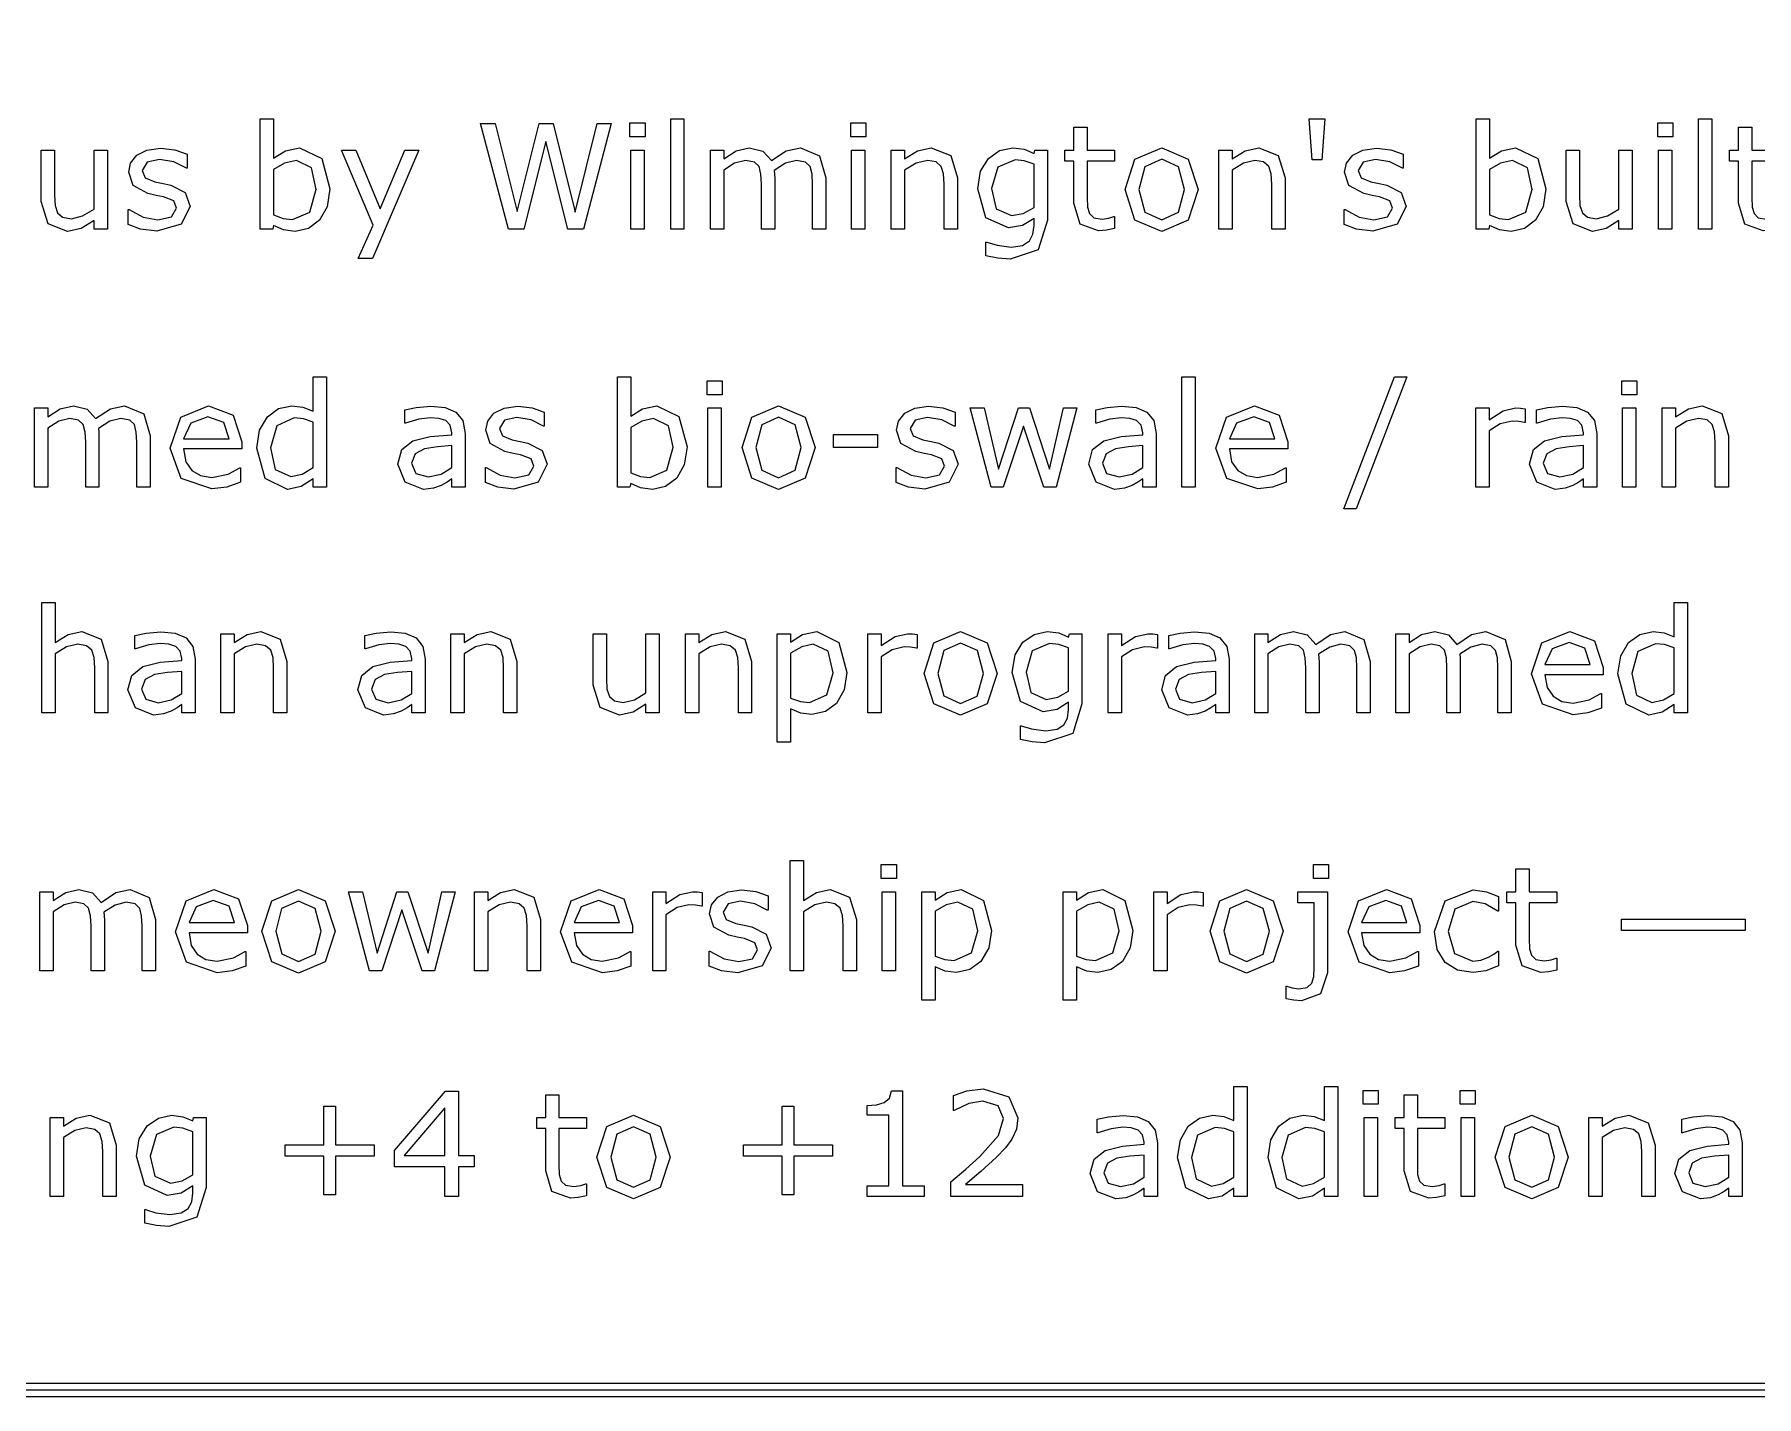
# Model space of a CAD drawing. Extents: x -17 to 192, y 167 to 459.
# Drawn here: x 32.65 to 60.91, y 238.02 to 260.37 of the extents above; entities that cross this region are included whole.
import ezdxf

# ---------------------------------------------------------------- set-up
doc = ezdxf.new("R2010")
doc.units = 0
doc.header["$MEASUREMENT"] = 0
doc.layers.add('Layer 1', color=7, linetype='Continuous')

msp = doc.modelspace()

# ---------------------------------------------------------------- linework, layer by layer
at = {"layer": 'Layer 1', "color": 7}
for points in [[(5.820826, 285.32699), (5.367594, 285.235512), (4.997523, 284.986025), (4.748036, 284.615954), (4.656557, 284.162722), (4.656557, 239.183612), (4.748036, 238.73038), (4.997523, 238.360309), (5.367594, 238.110822), (5.820826, 238.019344), (85.195726, 238.019344), (85.648958, 238.110822), (86.019029, 238.360309), (86.268516, 238.73038), (86.359994, 239.183612), (86.359994, 284.162722), (86.268516, 284.615954), (86.019029, 284.986025), (85.648958, 285.235512), (85.195726, 285.32699), (5.820826, 285.32699)], [(5.820826, 285.221054), (85.195726, 285.221054), (85.608442, 285.13814), (85.94476, 284.911756), (86.171144, 284.575438), (86.254058, 284.162722), (86.254058, 239.183612), (86.171144, 238.770896), (85.94476, 238.434578), (85.608442, 238.208194), (85.195726, 238.12528), (5.820826, 238.12528), (5.40811, 238.208194), (5.071792, 238.434578), (4.845408, 238.770896), (4.762494, 239.183612), (4.762494, 284.162722), (4.845408, 284.575438), (5.071792, 284.911756), (5.40811, 285.13814), (5.820826, 285.221054), (5.820826, 285.221054)], [(5.820826, 285.115118), (85.195726, 285.115118), (85.567927, 285.040769), (85.870492, 284.837488), (86.073773, 284.534923), (86.148122, 284.162722), (86.148122, 239.183612), (86.073773, 238.811411), (85.870492, 238.508846), (85.567927, 238.305565), (85.195726, 238.231216), (5.820826, 238.231216), (5.448625, 238.305565), (5.14606, 238.508846), (4.942779, 238.811411), (4.868431, 239.183612), (4.868431, 284.162722), (4.942779, 284.534923), (5.14606, 284.837488), (5.448625, 285.040769), (5.820826, 285.115118), (5.820826, 285.115118)], [(37.502831, 257.834517), (37.456322, 257.541513), (37.333074, 257.322922), (37.151692, 257.184559), (36.934263, 257.139212), (36.741252, 257.165953), (36.57847, 257.235719), (36.564519, 257.175256), (36.35988, 257.175256), (36.35988, 258.984445), (36.57847, 258.984445), (36.57847, 258.337974), (36.773806, 258.461222), (37.006351, 258.510056), (37.369118, 258.333323), (37.502831, 257.834517), (37.502831, 257.834517)], [(42.116497, 258.906544), (41.666526, 257.175256), (41.40724, 257.175256), (41.043308, 258.612376), (40.687518, 257.175256), (40.434045, 257.175256), (39.975933, 258.906544), (40.211965, 258.906544), (40.575896, 257.467099), (40.934014, 258.906544), (41.16772, 258.906544), (41.529326, 257.453145), (41.890929, 258.906544), (42.116497, 258.906544)], [(42.673438, 258.691441), (42.426942, 258.691441), (42.426942, 258.91817), (42.673438, 258.91817), (42.673438, 258.691441)], [(43.312936, 257.175256), (43.094342, 257.175256), (43.094342, 258.984445), (43.312936, 258.984445), (43.312936, 257.175256)], [(53.829721, 258.984445), (53.779725, 258.311233), (53.621595, 258.311233), (53.571599, 258.984445), (53.829721, 258.984445)], [(57.456238, 257.834517), (57.40973, 257.541513), (57.286482, 257.322922), (57.1051, 257.184559), (56.887671, 257.139212), (56.69466, 257.165953), (56.531878, 257.235719), (56.517927, 257.175256), (56.313287, 257.175256), (56.313287, 258.984445), (56.531878, 258.984445), (56.531878, 258.337974), (56.727214, 258.461222), (56.959759, 258.510056), (57.322526, 258.333323), (57.456238, 257.834517), (57.456238, 257.834517)], [(59.538668, 258.691441), (59.292172, 258.691441), (59.292172, 258.91817), (59.538668, 258.91817), (59.538668, 258.691441)], [(60.178162, 257.175256), (59.959572, 257.175256), (59.959572, 258.984445), (60.178162, 258.984445), (60.178162, 257.175256)], [(50.379937, 257.186884), (50.24506, 257.16014), (50.116, 257.149689), (49.813692, 257.25666), (49.710211, 257.59966), (49.710211, 258.290317), (49.562545, 258.290317), (49.562545, 258.474025), (49.710211, 258.474025), (49.710211, 258.847259), (49.928802, 258.847259), (49.928802, 258.474025), (50.379937, 258.474025), (50.379937, 258.290317), (49.928802, 258.290317), (49.928802, 257.698493), (49.933458, 257.538036), (49.966013, 257.431068), (50.035778, 257.362467), (50.172977, 257.341538), (50.2846, 257.356646), (50.368314, 257.383388), (50.379929, 257.383388), (50.379937, 257.186884)], [(61.285072, 257.186871), (61.150195, 257.160127), (61.021134, 257.149676), (60.718827, 257.256647), (60.615346, 257.599647), (60.615346, 258.290304), (60.46768, 258.290304), (60.46768, 258.474012), (60.615346, 258.474012), (60.615346, 258.847246), (60.833937, 258.847246), (60.833937, 258.474012), (61.285072, 258.474012), (61.285072, 258.290304), (60.833937, 258.290304), (60.833937, 257.698479), (60.838593, 257.538023), (60.871148, 257.431055), (60.94091, 257.362454), (61.078112, 257.341525), (61.189732, 257.356633), (61.273449, 257.383374), (61.285064, 257.383374), (61.285072, 257.186871)], [(33.851897, 257.175256), (33.633304, 257.175256), (33.633304, 257.319433), (33.421691, 257.18572), (33.198449, 257.139212), (32.879864, 257.263621), (32.765916, 257.631043), (32.765916, 258.474012), (32.98451, 258.474012), (32.98451, 257.734524), (32.993823, 257.564767), (33.033357, 257.445006), (33.114745, 257.370592), (33.260086, 257.347335), (33.444958, 257.391518), (33.633317, 257.504302), (33.633317, 258.474009), (33.851911, 258.474009), (33.851897, 257.175256)], [(35.209952, 257.549652), (35.062285, 257.257809), (34.661148, 257.143863), (34.396049, 257.177582), (34.194897, 257.253157), (34.194897, 257.498492), (34.206513, 257.498492), (34.436732, 257.37408), (34.679738, 257.328735), (34.905305, 257.375244), (34.986696, 257.521746), (34.942514, 257.638017), (34.772755, 257.705457), (34.650671, 257.729878), (34.514633, 257.760109), (34.271624, 257.89266), (34.2007, 258.108924), (34.233254, 258.260078), (34.334412, 258.386813), (34.499517, 258.472856), (34.725085, 258.50541), (34.959952, 258.476343), (35.158779, 258.407742), (35.158779, 258.174036), (35.147163, 258.174036), (34.943688, 258.277519), (34.708821, 258.320538), (34.506507, 258.27403), (34.423955, 258.137992), (34.47395, 258.017069), (34.632081, 257.950794), (34.766955, 257.922888), (34.892529, 257.897303), (35.127399, 257.777545), (35.209952, 257.549652), (35.209952, 257.549652)], [(37.277263, 257.828697), (37.200526, 258.180999), (36.952866, 258.301922), (36.759855, 258.260065), (36.57847, 258.154258), (36.57847, 257.410118), (36.737762, 257.351982), (36.89008, 257.33571), (37.173782, 257.454306), (37.277263, 257.828702), (37.277263, 257.828697)], [(38.960881, 258.474004), (38.202787, 256.696207), (37.969081, 256.696207), (38.210926, 257.238034), (37.693518, 258.474004), (37.930711, 258.474004), (38.329525, 257.511274), (38.731824, 258.474004), (38.960881, 258.474004)], [(42.659487, 257.175256), (42.440896, 257.175256), (42.440896, 258.474012), (42.659487, 258.474012), (42.659487, 257.175256)], [(45.640697, 257.175256), (45.422107, 257.175256), (45.422107, 257.914744), (45.413957, 258.076362), (45.382565, 258.200774), (45.305825, 258.27635), (45.161648, 258.301935), (44.977941, 258.255427), (44.79423, 258.139156), (44.800051, 258.076367), (44.802432, 258.006605), (44.802432, 257.175256), (44.583842, 257.175256), (44.583842, 257.914744), (44.575692, 258.077526), (44.5443, 258.201936), (44.46756, 258.27635), (44.323381, 258.301935), (44.14316, 258.257752), (43.964101, 258.144969), (43.964101, 257.175256), (43.74551, 257.175256), (43.74551, 258.474012), (43.964101, 258.474012), (43.964101, 258.329835), (44.167578, 258.462386), (44.385005, 258.510056), (44.609411, 258.454245), (44.747774, 258.299604), (44.989619, 258.46006), (45.223325, 258.510056), (45.538423, 258.379831), (45.640742, 258.018228), (45.640697, 257.175256)], [(46.282517, 257.175256), (46.063927, 257.175256), (46.063927, 258.474012), (46.282517, 258.474012), (46.282517, 257.175256)], [(47.801028, 257.175256), (47.582437, 257.175256), (47.582437, 257.914744), (47.57196, 258.082175), (47.533593, 258.205423), (47.449876, 258.277514), (47.308025, 258.301935), (47.120827, 258.257752), (46.93363, 258.144969), (46.93363, 257.175256), (46.715039, 257.175256), (46.715039, 258.474012), (46.93363, 258.474012), (46.93363, 258.329835), (47.145243, 258.462386), (47.369649, 258.510056), (47.690559, 258.383321), (47.801017, 258.018228), (47.801028, 257.175256)], [(49.275353, 257.322922), (49.125364, 256.838069), (48.663764, 256.683425), (48.461451, 256.698533), (48.26844, 256.739229), (48.26844, 256.96247), (48.280055, 256.96247), (48.449815, 256.911311), (48.682357, 256.879918), (48.867229, 256.906659), (48.981177, 256.981073), (49.039311, 257.09037), (49.056747, 257.233385), (49.056747, 257.351982), (48.867223, 257.233385), (48.638169, 257.195015), (48.268424, 257.362446), (48.132386, 257.836835), (48.178895, 258.125188), (48.307956, 258.33564), (48.491666, 258.46354), (48.70677, 258.510048), (48.895129, 258.486791), (49.056747, 258.41819), (49.07069, 258.474001), (49.275327, 258.474001), (49.275353, 257.322922)], [(49.056763, 257.53221), (49.056763, 258.240306), (48.893983, 258.296117), (48.745155, 258.313553), (48.461451, 258.192628), (48.35797, 257.841489), (48.43471, 257.510115), (48.689344, 257.397331), (48.880029, 257.433375), (49.056763, 257.532205), (49.056763, 257.53221)], [(51.750781, 257.824053), (51.588002, 257.322922), (51.151982, 257.139212), (50.713637, 257.322922), (50.552019, 257.824053), (50.713637, 258.325184), (51.151982, 258.510056), (51.588002, 258.325184), (51.750781, 257.824053), (51.750781, 257.824053)], [(51.525214, 257.824053), (51.426384, 258.198449), (51.151982, 258.321697), (50.875255, 258.198449), (50.777587, 257.824053), (50.876416, 257.453145), (51.151982, 257.327571), (51.42522, 257.451983), (51.525214, 257.824053), (51.525214, 257.824053)], [(53.175111, 257.175256), (52.95652, 257.175256), (52.95652, 257.914744), (52.946069, 258.082175), (52.907699, 258.205423), (52.823983, 258.277514), (52.682132, 258.301935), (52.494934, 258.257752), (52.307736, 258.144969), (52.307736, 257.175256), (52.089146, 257.175256), (52.089146, 258.474012), (52.307736, 258.474012), (52.307736, 258.329835), (52.519352, 258.462386), (52.743756, 258.510056), (53.064666, 258.383321), (53.175124, 258.018228), (53.175111, 257.175256)], [(55.163359, 257.549652), (55.015693, 257.257809), (54.614556, 257.143863), (54.349457, 257.177582), (54.148305, 257.253157), (54.148305, 257.498492), (54.15992, 257.498492), (54.390139, 257.37408), (54.633146, 257.328735), (54.858713, 257.375244), (54.940104, 257.521746), (54.895922, 257.638017), (54.726165, 257.705457), (54.604079, 257.729878), (54.468041, 257.760109), (54.225032, 257.89266), (54.154108, 258.108924), (54.186662, 258.260078), (54.28782, 258.386813), (54.452925, 258.472856), (54.678493, 258.50541), (54.91336, 258.476343), (55.112186, 258.407742), (55.112186, 258.174036), (55.100571, 258.174036), (54.897096, 258.277519), (54.662229, 258.320538), (54.459915, 258.27403), (54.377363, 258.137992), (54.427358, 258.017069), (54.585489, 257.950794), (54.720363, 257.922888), (54.845937, 257.897303), (55.080807, 257.777545), (55.163359, 257.549652), (55.163359, 257.549652)], [(57.230673, 257.828697), (57.153934, 258.180999), (56.906274, 258.301922), (56.713263, 258.260065), (56.531878, 258.154258), (56.531878, 257.410118), (56.69117, 257.351982), (56.843488, 257.33571), (57.12719, 257.454306), (57.230673, 257.828702), (57.230673, 257.828697)], [(58.873594, 257.175256), (58.655003, 257.175256), (58.655003, 257.319433), (58.443387, 257.18572), (58.220145, 257.139212), (57.901561, 257.263621), (57.787615, 257.631043), (57.787615, 258.474012), (58.006206, 258.474012), (58.006206, 257.734524), (58.015493, 257.564767), (58.055027, 257.445006), (58.136418, 257.370592), (58.281756, 257.347335), (58.466628, 257.391518), (58.65499, 257.504302), (58.65499, 258.474009), (58.87358, 258.474009), (58.873594, 257.175256)], [(59.524717, 257.175256), (59.306123, 257.175256), (59.306123, 258.474012), (59.524717, 258.474012), (59.524717, 257.175256)], [(37.444696, 252.941928), (37.226106, 252.941928), (37.226106, 253.077966), (37.029605, 252.951231), (36.807525, 252.905884), (36.437781, 253.084943), (36.301743, 253.581422), (36.348251, 253.875591), (36.476151, 254.095346), (36.659861, 254.23022), (36.878452, 254.276728), (37.059837, 254.254635), (37.226106, 254.18836), (37.226106, 254.751115), (37.444696, 254.751115), (37.444696, 252.941928)], [(43.362931, 253.601189), (43.316423, 253.308185), (43.193175, 253.089594), (43.01179, 252.951231), (42.794364, 252.905884), (42.60135, 252.932625), (42.438571, 253.002391), (42.424617, 252.941928), (42.21998, 252.941928), (42.21998, 254.751117), (42.438571, 254.751117), (42.438571, 254.104646), (42.633907, 254.227894), (42.866452, 254.276728), (43.229219, 254.099995), (43.362931, 253.601189), (43.362931, 253.601189)], [(43.938476, 254.458105), (43.69198, 254.458105), (43.69198, 254.684834), (43.938476, 254.684834), (43.938476, 254.458105)], [(51.700786, 252.941928), (51.482192, 252.941928), (51.482192, 254.751117), (51.700786, 254.751117), (51.700786, 252.941928)], [(55.173824, 254.751117), (54.340154, 252.588461), (54.139005, 252.588461), (54.969185, 254.751117), (55.173824, 254.751117)], [(58.946843, 254.458113), (58.700347, 254.458113), (58.700347, 254.684842), (58.946843, 254.684842), (58.946843, 254.458113)], [(34.551852, 252.941928), (34.333261, 252.941928), (34.333261, 253.681416), (34.325112, 253.843034), (34.293719, 253.967446), (34.21698, 254.043022), (34.072803, 254.068607), (33.889092, 254.022099), (33.705384, 253.905828), (33.711205, 253.843039), (33.713587, 253.773277), (33.713587, 252.941928), (33.494993, 252.941928), (33.494993, 253.681416), (33.486844, 253.844198), (33.455451, 253.968608), (33.378712, 254.043022), (33.234535, 254.068607), (33.054315, 254.024424), (32.875255, 253.911641), (32.875255, 252.941928), (32.656665, 252.941928), (32.656665, 254.240684), (32.875255, 254.240684), (32.875255, 254.096507), (33.07873, 254.229058), (33.296159, 254.276728), (33.520563, 254.220917), (33.658926, 254.066276), (33.900774, 254.226732), (34.13448, 254.276728), (34.449574, 254.146503), (34.551894, 253.7849), (34.551852, 252.941928)], [(36.059898, 253.568633), (35.102981, 253.568633), (35.139025, 253.359345), (35.237857, 253.214004), (35.38087, 253.130287), (35.56458, 253.102384), (35.830843, 253.154706), (36.022692, 253.259351), (36.034308, 253.259351), (36.034308, 253.020993), (35.80874, 252.94309), (35.566895, 252.911697), (35.062275, 253.086105), (34.880892, 253.583748), (35.054136, 254.08953), (35.512248, 254.276728), (35.916872, 254.123249), (36.059887, 253.687229), (36.059898, 253.568633)], [(35.84712, 253.736063), (35.759916, 254.002326), (35.50063, 254.096507), (35.220416, 253.993026), (35.102981, 253.736063), (35.84712, 253.736063)], [(37.226106, 253.261677), (37.226106, 254.006978), (37.067975, 254.061625), (36.91566, 254.076732), (36.62963, 253.948833), (36.52731, 253.586066), (36.606376, 253.233763), (36.859849, 253.114002), (37.048208, 253.154698), (37.226106, 253.261669), (37.226106, 253.261677)], [(39.721298, 252.941928), (39.503869, 252.941928), (39.503869, 253.080292), (39.424804, 253.024481), (39.329461, 252.968669), (39.203888, 252.924487), (39.037621, 252.905887), (38.739965, 253.022158), (38.617879, 253.318652), (38.680664, 253.557009), (38.862049, 253.701186), (39.146915, 253.772113), (39.503869, 253.800016), (39.503869, 253.833737), (39.477128, 253.956985), (39.402714, 254.033722), (39.291091, 254.069769), (39.155053, 254.079082), (38.963207, 254.055825), (38.744614, 253.990714), (38.732999, 253.990714), (38.732999, 254.212792), (38.917871, 254.251161), (39.156228, 254.27209), (39.394586, 254.248833), (39.571319, 254.172093), (39.682939, 254.03373), (39.721309, 253.823278), (39.721298, 252.941928)], [(41.070052, 253.316324), (40.922386, 253.024481), (40.521249, 252.910535), (40.256147, 252.944254), (40.054998, 253.019829), (40.054998, 253.265164), (40.066613, 253.265164), (40.29683, 253.140752), (40.539839, 253.095407), (40.765406, 253.141916), (40.846797, 253.288418), (40.802612, 253.404689), (40.632855, 253.472129), (40.510771, 253.49655), (40.374733, 253.526781), (40.131725, 253.659332), (40.060798, 253.875596), (40.093355, 254.02675), (40.19451, 254.153485), (40.359618, 254.239528), (40.585185, 254.272082), (40.820053, 254.243015), (41.018879, 254.174414), (41.018879, 253.940708), (41.007264, 253.940708), (40.803789, 254.044191), (40.568919, 254.08721), (40.366605, 254.040702), (40.284053, 253.904664), (40.334051, 253.783741), (40.492179, 253.717466), (40.627056, 253.68956), (40.752629, 253.663975), (40.987497, 253.544217), (41.070052, 253.316324), (41.070052, 253.316324)], [(43.137364, 253.595369), (43.060624, 253.947671), (42.812966, 254.068594), (42.619956, 254.026737), (42.438571, 253.92093), (42.438571, 253.17679), (42.597863, 253.118654), (42.750178, 253.102382), (43.033883, 253.220978), (43.137364, 253.595374), (43.137364, 253.595369)], [(43.924524, 252.941928), (43.705934, 252.941928), (43.705934, 254.240684), (43.924524, 254.240684), (43.924524, 252.941928)], [(45.463964, 253.590725), (45.301184, 253.089594), (44.865165, 252.905884), (44.426819, 253.089594), (44.265202, 253.590725), (44.426819, 254.091856), (44.865165, 254.276728), (45.301184, 254.091856), (45.463964, 253.590725), (45.463964, 253.590725)], [(45.238396, 253.590725), (45.139566, 253.965121), (44.865165, 254.088369), (44.588437, 253.965121), (44.490769, 253.590725), (44.589599, 253.219817), (44.865165, 253.094243), (45.138402, 253.218655), (45.238396, 253.590725), (45.238396, 253.590725)], [(47.811492, 253.316329), (47.663826, 253.024486), (47.262689, 252.910541), (46.99759, 252.944259), (46.796438, 253.019834), (46.796438, 253.265169), (46.808053, 253.265169), (47.03827, 253.140757), (47.281278, 253.095413), (47.506846, 253.141921), (47.588237, 253.288423), (47.544054, 253.404694), (47.374295, 253.472134), (47.252211, 253.496555), (47.116173, 253.526786), (46.873164, 253.659337), (46.802238, 253.875602), (46.834795, 254.026755), (46.935953, 254.153491), (47.101058, 254.239533), (47.326625, 254.272087), (47.561493, 254.24302), (47.760319, 254.174419), (47.760319, 253.940713), (47.748704, 253.940713), (47.545229, 254.044197), (47.310361, 254.087215), (47.108048, 254.040707), (47.025493, 253.904669), (47.075491, 253.783746), (47.233622, 253.717471), (47.368496, 253.689565), (47.494069, 253.66398), (47.72894, 253.544222), (47.811492, 253.316329), (47.811492, 253.316329)], [(49.757881, 254.240689), (49.41953, 252.941928), (49.217219, 252.941928), (48.883519, 253.943028), (48.552142, 252.941928), (48.350993, 252.941928), (48.009154, 254.240684), (48.237047, 254.240684), (48.475405, 253.234933), (48.799802, 254.240684), (48.980023, 254.240684), (49.312561, 253.234933), (49.538129, 254.240684), (49.757881, 254.240689)], [(51.058963, 252.941928), (50.841536, 252.941928), (50.841536, 253.080292), (50.762471, 253.024481), (50.667129, 252.968669), (50.541555, 252.924487), (50.375286, 252.905887), (50.07763, 253.022158), (49.955543, 253.318652), (50.018331, 253.557009), (50.199716, 253.701186), (50.484582, 253.772113), (50.841536, 253.800016), (50.841536, 253.833737), (50.814792, 253.956985), (50.740378, 254.033722), (50.628759, 254.069769), (50.492721, 254.079082), (50.300872, 254.055825), (50.082281, 253.990714), (50.070666, 253.990714), (50.070666, 254.212792), (50.255538, 254.251161), (50.493895, 254.27209), (50.732253, 254.248833), (50.908987, 254.172093), (51.020606, 254.03373), (51.058976, 253.823278), (51.058963, 252.941928)], [(53.220458, 253.568633), (52.26354, 253.568633), (52.299585, 253.359345), (52.398414, 253.214004), (52.541429, 253.130287), (52.72514, 253.102384), (52.9914, 253.154706), (53.183249, 253.259351), (53.194865, 253.259351), (53.194865, 253.020993), (52.969297, 252.94309), (52.727452, 252.911697), (52.222832, 253.086105), (52.041447, 253.583748), (52.214693, 254.08953), (52.672803, 254.276728), (53.077429, 254.123249), (53.220444, 253.687229), (53.220458, 253.568633)], [(53.00768, 253.736063), (52.920476, 254.002326), (52.66119, 254.096507), (52.380976, 253.993026), (52.26354, 253.736063), (53.00768, 253.736063)], [(57.11789, 254.002326), (57.106274, 254.002326), (57.010932, 254.018598), (56.9028, 254.024419), (56.707463, 253.979072), (56.526078, 253.863963), (56.526078, 252.941928), (56.307488, 252.941928), (56.307488, 254.240684), (56.526078, 254.240684), (56.526078, 254.048835), (56.755133, 254.196501), (56.958611, 254.240684), (57.041163, 254.237191), (57.117903, 254.22674), (57.11789, 254.002326)], [(58.291072, 252.941928), (58.073643, 252.941928), (58.073643, 253.080292), (57.994577, 253.024481), (57.899235, 252.968669), (57.773661, 252.924487), (57.607392, 252.905887), (57.309736, 253.022158), (57.187652, 253.318652), (57.250438, 253.557009), (57.431823, 253.701186), (57.716689, 253.772113), (58.073643, 253.800016), (58.073643, 253.833737), (58.046901, 253.956985), (57.972487, 254.033722), (57.860865, 254.069769), (57.724827, 254.079082), (57.532978, 254.055825), (57.314388, 253.990714), (57.302772, 253.990714), (57.302772, 254.212792), (57.487644, 254.251161), (57.726002, 254.27209), (57.964357, 254.248833), (58.14109, 254.172093), (58.252713, 254.03373), (58.291082, 253.823278), (58.291072, 252.941928)], [(58.932892, 252.941928), (58.714301, 252.941928), (58.714301, 254.240684), (58.932892, 254.240684), (58.932892, 252.941928)], [(60.451403, 252.941928), (60.232812, 252.941928), (60.232812, 253.681416), (60.222335, 253.848847), (60.183967, 253.972095), (60.100251, 254.044186), (59.9584, 254.068607), (59.771202, 254.024424), (59.584004, 253.911641), (59.584004, 252.941928), (59.365414, 252.941928), (59.365414, 254.240684), (59.584004, 254.240684), (59.584004, 254.096507), (59.795618, 254.229058), (60.020024, 254.276728), (60.340934, 254.149993), (60.451392, 253.7849), (60.451403, 252.941928)], [(46.490644, 253.594218), (45.765107, 253.594218), (45.765107, 253.80467), (46.490644, 253.80467), (46.490644, 253.594218)], [(39.503869, 253.261677), (39.503869, 253.623282), (39.267837, 253.605846), (39.053898, 253.572128), (38.901583, 253.488411), (38.843446, 253.33377), (38.910883, 253.165175), (39.116684, 253.109364), (39.327136, 253.153547), (39.503869, 253.261682), (39.503869, 253.261677)], [(50.841536, 253.261677), (50.841536, 253.623282), (50.605505, 253.605846), (50.391563, 253.572128), (50.239248, 253.488411), (50.181111, 253.33377), (50.24855, 253.165175), (50.454351, 253.109364), (50.664803, 253.153547), (50.841536, 253.261682), (50.841536, 253.261677)], [(58.073643, 253.261677), (58.073643, 253.623282), (57.837611, 253.605846), (57.623672, 253.572128), (57.471354, 253.488411), (57.41322, 253.33377), (57.480657, 253.165175), (57.686457, 253.109364), (57.896909, 253.153547), (58.073643, 253.261682), (58.073643, 253.261677)], [(33.861197, 249.237766), (33.642607, 249.237766), (33.642607, 249.977254), (33.632156, 250.144685), (33.593786, 250.267933), (33.510069, 250.340024), (33.368218, 250.364445), (33.181021, 250.320262), (32.993823, 250.207479), (32.993823, 249.237766), (32.775219, 249.237766), (32.775219, 251.046955), (32.99381, 251.046955), (32.99381, 250.392345), (33.205426, 250.524896), (33.429829, 250.572566), (33.750739, 250.445831), (33.861197, 250.080738), (33.861197, 249.237766)], [(59.781677, 249.237766), (59.563086, 249.237766), (59.563086, 249.373804), (59.366586, 249.247069), (59.144505, 249.201722), (58.774761, 249.380781), (58.638723, 249.87726), (58.685232, 250.171429), (58.813131, 250.391184), (58.996842, 250.526058), (59.215432, 250.572566), (59.396817, 250.550473), (59.563086, 250.484198), (59.563086, 251.046953), (59.781677, 251.046953), (59.781677, 249.237766)], [(35.291343, 249.237766), (35.073914, 249.237766), (35.073914, 249.37613), (34.994848, 249.320319), (34.899506, 249.264507), (34.773932, 249.220325), (34.607663, 249.201725), (34.310007, 249.317996), (34.187923, 249.61449), (34.250709, 249.852847), (34.432093, 249.997024), (34.716959, 250.067951), (35.073914, 250.095854), (35.073914, 250.129575), (35.04717, 250.252823), (34.972756, 250.32956), (34.861136, 250.365607), (34.725098, 250.37492), (34.533249, 250.351663), (34.314658, 250.286552), (34.303017, 250.286552), (34.303017, 250.50863), (34.487889, 250.546999), (34.726246, 250.567928), (34.964604, 250.544671), (35.141337, 250.467931), (35.25296, 250.329568), (35.291329, 250.119116), (35.291343, 249.237766)], [(36.798225, 249.237766), (36.579634, 249.237766), (36.579634, 249.977254), (36.569183, 250.144685), (36.530813, 250.267933), (36.447097, 250.340024), (36.305246, 250.364445), (36.118048, 250.320262), (35.93085, 250.207479), (35.93085, 249.237766), (35.71226, 249.237766), (35.71226, 250.536522), (35.93085, 250.536522), (35.93085, 250.392345), (36.142464, 250.524896), (36.36687, 250.572566), (36.68778, 250.445831), (36.798238, 250.080738), (36.798225, 249.237766)], [(39.065524, 249.237766), (38.848097, 249.237766), (38.848097, 249.37613), (38.769032, 249.320319), (38.67369, 249.264507), (38.548116, 249.220325), (38.381847, 249.201725), (38.084191, 249.317996), (37.962104, 249.61449), (38.024892, 249.852847), (38.206277, 249.997024), (38.491143, 250.067951), (38.848097, 250.095854), (38.848097, 250.129575), (38.821353, 250.252823), (38.746939, 250.32956), (38.63532, 250.365607), (38.499282, 250.37492), (38.307433, 250.351663), (38.088842, 250.286552), (38.077227, 250.286552), (38.077227, 250.50863), (38.262099, 250.546999), (38.500457, 250.567928), (38.738814, 250.544671), (38.915548, 250.467931), (39.027167, 250.329568), (39.065537, 250.119116), (39.065524, 249.237766)], [(40.572409, 249.237766), (40.353816, 249.237766), (40.353816, 249.977254), (40.343364, 250.144685), (40.304995, 250.267933), (40.221281, 250.340024), (40.07943, 250.364445), (39.892232, 250.320262), (39.705034, 250.207479), (39.705034, 249.237766), (39.486441, 249.237766), (39.486441, 250.536522), (39.705034, 250.536522), (39.705034, 250.392345), (39.916648, 250.524896), (40.141054, 250.572566), (40.461964, 250.445831), (40.572422, 250.080738), (40.572409, 249.237766)], [(42.907147, 249.237766), (42.688554, 249.237766), (42.688554, 249.381943), (42.476941, 249.24823), (42.253699, 249.201722), (41.935114, 249.326131), (41.821166, 249.693553), (41.821166, 250.536522), (42.039757, 250.536522), (42.039757, 249.797034), (42.04907, 249.627277), (42.088604, 249.507516), (42.169993, 249.433102), (42.315333, 249.409845), (42.500205, 249.454028), (42.688565, 249.566812), (42.688565, 250.536519), (42.907158, 250.536519), (42.907147, 249.237766)], [(44.42333, 249.237766), (44.204739, 249.237766), (44.204739, 249.977254), (44.194288, 250.144685), (44.155918, 250.267933), (44.072204, 250.340024), (43.930351, 250.364445), (43.743153, 250.320262), (43.555955, 250.207479), (43.555955, 249.237766), (43.337365, 249.237766), (43.337365, 250.536522), (43.555955, 250.536522), (43.555955, 250.392345), (43.767571, 250.524896), (43.991975, 250.572566), (44.312885, 250.445831), (44.423343, 250.080738), (44.42333, 249.237766)], [(45.987187, 249.90284), (45.94184, 249.613323), (45.813941, 249.392407), (45.632559, 249.258695), (45.412804, 249.212186), (45.229093, 249.234279), (45.062827, 249.302877), (45.062827, 248.758725), (44.844234, 248.758725), (44.844234, 250.536522), (45.062827, 250.536522), (45.062827, 250.400484), (45.258163, 250.52257), (45.490705, 250.572566), (45.8558, 250.394671), (45.987187, 249.90284), (45.987187, 249.90284)], [(47.138277, 250.298156), (47.126661, 250.298156), (47.031319, 250.314428), (46.923187, 250.320249), (46.727848, 250.274902), (46.546465, 250.159793), (46.546465, 249.237766), (46.327875, 249.237766), (46.327875, 250.536522), (46.546465, 250.536522), (46.546465, 250.344673), (46.77552, 250.492339), (46.978995, 250.536522), (47.06155, 250.533029), (47.138287, 250.522578), (47.138277, 250.298156)], [(48.450987, 249.886555), (48.288207, 249.385424), (47.852188, 249.201714), (47.413842, 249.385424), (47.252225, 249.886555), (47.413842, 250.387686), (47.852188, 250.572558), (48.288207, 250.387686), (48.450987, 249.886555), (48.450987, 249.886555)], [(48.225419, 249.886555), (48.126589, 250.260951), (47.852188, 250.384199), (47.57546, 250.260951), (47.477792, 249.886555), (47.576622, 249.515647), (47.852188, 249.390073), (48.125425, 249.514485), (48.225419, 249.886555), (48.225419, 249.886555)], [(49.842759, 249.385424), (49.69277, 248.900571), (49.23117, 248.745927), (49.028857, 248.761035), (48.835846, 248.801731), (48.835846, 249.024972), (48.847462, 249.024972), (49.017218, 248.973813), (49.24976, 248.94242), (49.434632, 248.969161), (49.54858, 249.043575), (49.606714, 249.152872), (49.62415, 249.295887), (49.62415, 249.414484), (49.434627, 249.295887), (49.205572, 249.257517), (48.835828, 249.424948), (48.69979, 249.899337), (48.746298, 250.18769), (48.875359, 250.398142), (49.05907, 250.526042), (49.274173, 250.57255), (49.462532, 250.549293), (49.62415, 250.480692), (49.638094, 250.536503), (49.84273, 250.536503), (49.842759, 249.385424)], [(49.624169, 249.594712), (49.624169, 250.302808), (49.461389, 250.358619), (49.312561, 250.376055), (49.028857, 250.25513), (48.925376, 249.903991), (49.002116, 249.572617), (49.25675, 249.459833), (49.447435, 249.495877), (49.624169, 249.594707), (49.624169, 249.594712)], [(51.083381, 250.298156), (51.071766, 250.298156), (50.976423, 250.314428), (50.868291, 250.320249), (50.672955, 250.274902), (50.49157, 250.159793), (50.49157, 249.237766), (50.272979, 249.237766), (50.272979, 250.536522), (50.49157, 250.536522), (50.49157, 250.344673), (50.720627, 250.492339), (50.924102, 250.536522), (51.006655, 250.533029), (51.083394, 250.522578), (51.083381, 250.298156)], [(52.256563, 249.237766), (52.039134, 249.237766), (52.039134, 249.37613), (51.960072, 249.320319), (51.864726, 249.264507), (51.739153, 249.220325), (51.572886, 249.201725), (51.27523, 249.317996), (51.153144, 249.61449), (51.215932, 249.852847), (51.397314, 249.997024), (51.68218, 250.067951), (52.039134, 250.095854), (52.039134, 250.129575), (52.012393, 250.252823), (51.937979, 250.32956), (51.826357, 250.365607), (51.690319, 250.37492), (51.498472, 250.351663), (51.279879, 250.286552), (51.268264, 250.286552), (51.268264, 250.50863), (51.453136, 250.546999), (51.691493, 250.567928), (51.929851, 250.544671), (52.106584, 250.467931), (52.218204, 250.329568), (52.256574, 250.119116), (52.256563, 249.237766)], [(54.572699, 249.237766), (54.354109, 249.237766), (54.354109, 249.977254), (54.345959, 250.138872), (54.314567, 250.263284), (54.237827, 250.33886), (54.09365, 250.364445), (53.90994, 250.317937), (53.726232, 250.201666), (53.732053, 250.138877), (53.734434, 250.069115), (53.734434, 249.237766), (53.515843, 249.237766), (53.515843, 249.977254), (53.507694, 250.140036), (53.476299, 250.264446), (53.399562, 250.33886), (53.255383, 250.364445), (53.075162, 250.320262), (52.896103, 250.207479), (52.896103, 249.237766), (52.677512, 249.237766), (52.677512, 250.536522), (52.896103, 250.536522), (52.896103, 250.392345), (53.09958, 250.524896), (53.317007, 250.572566), (53.541413, 250.516755), (53.679776, 250.362114), (53.921621, 250.52257), (54.155327, 250.572566), (54.470425, 250.442341), (54.572744, 250.080738), (54.572699, 249.237766)], [(56.888832, 249.237766), (56.670242, 249.237766), (56.670242, 249.977254), (56.662093, 250.138872), (56.6307, 250.263284), (56.55396, 250.33886), (56.409784, 250.364445), (56.226073, 250.317937), (56.042362, 250.201666), (56.048183, 250.138877), (56.050564, 250.069115), (56.050564, 249.237766), (55.831971, 249.237766), (55.831971, 249.977254), (55.823822, 250.140036), (55.792429, 250.264446), (55.71569, 250.33886), (55.571513, 250.364445), (55.391292, 250.320262), (55.212233, 250.207479), (55.212233, 249.237766), (54.993643, 249.237766), (54.993643, 250.536522), (55.212233, 250.536522), (55.212233, 250.392345), (55.415708, 250.524896), (55.633137, 250.572566), (55.857541, 250.516755), (55.995904, 250.362114), (56.237752, 250.52257), (56.471458, 250.572566), (56.786552, 250.442341), (56.888872, 250.080738), (56.888832, 249.237766)], [(58.396879, 249.864471), (57.439961, 249.864471), (57.476005, 249.655183), (57.574838, 249.509842), (57.71785, 249.426125), (57.901561, 249.398222), (58.167824, 249.450544), (58.359673, 249.555189), (58.371288, 249.555189), (58.371288, 249.316831), (58.145721, 249.238928), (57.903876, 249.207535), (57.399255, 249.381943), (57.217873, 249.879586), (57.391117, 250.385368), (57.849229, 250.572566), (58.253853, 250.419087), (58.396868, 249.983067), (58.396879, 249.864471)], [(58.184101, 250.031901), (58.096897, 250.298164), (57.837611, 250.392345), (57.557396, 250.288864), (57.439961, 250.031901), (58.184101, 250.031901)], [(59.563086, 249.557515), (59.563086, 250.302816), (59.404956, 250.357463), (59.252641, 250.37257), (58.96661, 250.244671), (58.864291, 249.881904), (58.943356, 249.529601), (59.196829, 249.40984), (59.385189, 249.450536), (59.563086, 249.557507), (59.563086, 249.557515)], [(45.76162, 249.89702), (45.681393, 250.248161), (45.434897, 250.364432), (45.245373, 250.323736), (45.062827, 250.216768), (45.062827, 249.480767), (45.222119, 249.423794), (45.374434, 249.408687), (45.6593, 249.531935), (45.76162, 249.897027), (45.76162, 249.89702)], [(35.073914, 249.557515), (35.073914, 249.91912), (34.837882, 249.901684), (34.62394, 249.867966), (34.471625, 249.784249), (34.413488, 249.629608), (34.480928, 249.461013), (34.686728, 249.405202), (34.89718, 249.449385), (35.073914, 249.55752), (35.073914, 249.557515)], [(38.848097, 249.557515), (38.848097, 249.91912), (38.612066, 249.901684), (38.398124, 249.867966), (38.245809, 249.784249), (38.187672, 249.629608), (38.255111, 249.461013), (38.460912, 249.405202), (38.671364, 249.449385), (38.848097, 249.55752), (38.848097, 249.557515)], [(52.039134, 249.557515), (52.039134, 249.91912), (51.803102, 249.901684), (51.589163, 249.867966), (51.436848, 249.784249), (51.378711, 249.629608), (51.446148, 249.461013), (51.651949, 249.405202), (51.862401, 249.449385), (52.039134, 249.55752), (52.039134, 249.557515)], [(46.141828, 245.004438), (45.923237, 245.004438), (45.923237, 245.743926), (45.91276, 245.911357), (45.87439, 246.034605), (45.790673, 246.106696), (45.648822, 246.131117), (45.461625, 246.086934), (45.274427, 245.974151), (45.274427, 245.004438), (45.055836, 245.004438), (45.055836, 246.813627), (45.274427, 246.813627), (45.274427, 246.159017), (45.486043, 246.291568), (45.710447, 246.339238), (46.031357, 246.212503), (46.141815, 245.84741), (46.141828, 245.004438)], [(46.797602, 246.520623), (46.551106, 246.520623), (46.551106, 246.747352), (46.797602, 246.747352), (46.797602, 246.520623)], [(53.886694, 246.520615), (53.640197, 246.520615), (53.640197, 246.747344), (53.886694, 246.747344), (53.886694, 246.520615)], [(57.635306, 245.016058), (57.500432, 244.989314), (57.371368, 244.978863), (57.069063, 245.085834), (56.96558, 245.428834), (56.96558, 246.119491), (56.817916, 246.119491), (56.817916, 246.303199), (56.96558, 246.303199), (56.96558, 246.676433), (57.18417, 246.676433), (57.18417, 246.303199), (57.635306, 246.303199), (57.635306, 246.119491), (57.18417, 246.119491), (57.18417, 245.527667), (57.188827, 245.36721), (57.221384, 245.260242), (57.291147, 245.191641), (57.428349, 245.170713), (57.539968, 245.18582), (57.623685, 245.212562), (57.6353, 245.212562), (57.635306, 245.016058)], [(34.64022, 245.004438), (34.421629, 245.004438), (34.421629, 245.743926), (34.41348, 245.905544), (34.382087, 246.029956), (34.305348, 246.105532), (34.161171, 246.131117), (33.977463, 246.084609), (33.793753, 245.968338), (33.799573, 245.905549), (33.801955, 245.835787), (33.801955, 245.004438), (33.583364, 245.004438), (33.583364, 245.743926), (33.575215, 245.906708), (33.543822, 246.031118), (33.467083, 246.105532), (33.322903, 246.131117), (33.142683, 246.086934), (32.963623, 245.974151), (32.963623, 245.004438), (32.745033, 245.004438), (32.745033, 246.303194), (32.963623, 246.303194), (32.963623, 246.159017), (33.167101, 246.291568), (33.384527, 246.339238), (33.608933, 246.283427), (33.747297, 246.128786), (33.989142, 246.289242), (34.222848, 246.339238), (34.537945, 246.209013), (34.640265, 245.84741), (34.64022, 245.004438)], [(36.148266, 245.631143), (35.191349, 245.631143), (35.227393, 245.421855), (35.326223, 245.276514), (35.469238, 245.192797), (35.652946, 245.164894), (35.919209, 245.217216), (36.111058, 245.321861), (36.122673, 245.321861), (36.122673, 245.083503), (35.897105, 245.0056), (35.655258, 244.974207), (35.15064, 245.148615), (34.969255, 245.646258), (35.142501, 246.15204), (35.600611, 246.339238), (36.005238, 246.185759), (36.148253, 245.749739), (36.148266, 245.631143)], [(35.935488, 245.798573), (35.848285, 246.064836), (35.588998, 246.159017), (35.308781, 246.055536), (35.191349, 245.798573), (35.935488, 245.798573)], [(37.586547, 245.653235), (37.423768, 245.152104), (36.987748, 244.968394), (36.549403, 245.152104), (36.387785, 245.653235), (36.549403, 246.154366), (36.987748, 246.339238), (37.423768, 246.154366), (37.586547, 245.653235), (37.586547, 245.653235)], [(37.36098, 245.653235), (37.26215, 246.027631), (36.987748, 246.150879), (36.711021, 246.027631), (36.613353, 245.653235), (36.712182, 245.282327), (36.987748, 245.156753), (37.260986, 245.281165), (37.36098, 245.653235), (37.36098, 245.653235)], [(39.558519, 246.303194), (39.220167, 245.004438), (39.017854, 245.004438), (38.684154, 246.005538), (38.35278, 245.004438), (38.151628, 245.004438), (37.809789, 246.303194), (38.037682, 246.303194), (38.27604, 245.297443), (38.600437, 246.303194), (38.780658, 246.303194), (39.113196, 245.297443), (39.338764, 246.303194), (39.558519, 246.303194)], [(40.959594, 245.004438), (40.741001, 245.004438), (40.741001, 245.743926), (40.73055, 245.911357), (40.69218, 246.034605), (40.608466, 246.106696), (40.466613, 246.131117), (40.279415, 246.086934), (40.09222, 245.974151), (40.09222, 245.004438), (39.873626, 245.004438), (39.873626, 246.303194), (40.09222, 246.303194), (40.09222, 246.159017), (40.303833, 246.291568), (40.528237, 246.339238), (40.849147, 246.212503), (40.959607, 245.84741), (40.959594, 245.004438)], [(42.467638, 245.631143), (41.510721, 245.631143), (41.546765, 245.421855), (41.645597, 245.276514), (41.788612, 245.192797), (41.97232, 245.164894), (42.238583, 245.217216), (42.430432, 245.321861), (42.442047, 245.321861), (42.442047, 245.083503), (42.21648, 245.0056), (41.974635, 244.974207), (41.470014, 245.148615), (41.288632, 245.646258), (41.461876, 246.15204), (41.919988, 246.339238), (42.324615, 246.185759), (42.467627, 245.749739), (42.467638, 245.631143)], [(42.25486, 245.798573), (42.167656, 246.064836), (41.90837, 246.159017), (41.628156, 246.055536), (41.510721, 245.798573), (42.25486, 245.798573)], [(43.609427, 246.064836), (43.597812, 246.064836), (43.50247, 246.081108), (43.394335, 246.086929), (43.198998, 246.041582), (43.017616, 245.926473), (43.017616, 245.004438), (42.799023, 245.004438), (42.799023, 246.303194), (43.017616, 246.303194), (43.017616, 246.111345), (43.246671, 246.259011), (43.450146, 246.303194), (43.532698, 246.299701), (43.609438, 246.28925), (43.609427, 246.064836)], [(44.743078, 245.378834), (44.595412, 245.086991), (44.194275, 244.973045), (43.929176, 245.006764), (43.728024, 245.082339), (43.728024, 245.327674), (43.739639, 245.327674), (43.969858, 245.203262), (44.212864, 245.157917), (44.438432, 245.204426), (44.519823, 245.350928), (44.47564, 245.467199), (44.305884, 245.534639), (44.183797, 245.55906), (44.047759, 245.589291), (43.80475, 245.721842), (43.733826, 245.938106), (43.766381, 246.08926), (43.867539, 246.215995), (44.032644, 246.302038), (44.258211, 246.334592), (44.493082, 246.305525), (44.691905, 246.236924), (44.691905, 246.003218), (44.68029, 246.003218), (44.476812, 246.106701), (44.241945, 246.14972), (44.039631, 246.103212), (43.957079, 245.967174), (44.007074, 245.846251), (44.165205, 245.779976), (44.300079, 245.75207), (44.425653, 245.726485), (44.660523, 245.606727), (44.743076, 245.378834), (44.743078, 245.378834)], [(46.783648, 245.004438), (46.565058, 245.004438), (46.565058, 246.303194), (46.783648, 246.303194), (46.783648, 245.004438)], [(48.359131, 245.669512), (48.313787, 245.379995), (48.185888, 245.159079), (48.004503, 245.025367), (47.784748, 244.978858), (47.60104, 245.000951), (47.434771, 245.069549), (47.434771, 244.525397), (47.21618, 244.525397), (47.21618, 246.303194), (47.434771, 246.303194), (47.434771, 246.167156), (47.630107, 246.289242), (47.862652, 246.339238), (48.227745, 246.161343), (48.359131, 245.669512), (48.359131, 245.669512)], [(50.679919, 245.669512), (50.634572, 245.379995), (50.506672, 245.159079), (50.325287, 245.025367), (50.105535, 244.978858), (49.921825, 245.000951), (49.755555, 245.069549), (49.755555, 244.525397), (49.536965, 244.525397), (49.536965, 246.303194), (49.755555, 246.303194), (49.755555, 246.167156), (49.950894, 246.289242), (50.183436, 246.339238), (50.548529, 246.161343), (50.679919, 245.669512), (50.679919, 245.669512)], [(51.831008, 246.064828), (51.819393, 246.064828), (51.72405, 246.0811), (51.615915, 246.086921), (51.420579, 246.041574), (51.239197, 245.926465), (51.239197, 245.004438), (51.020604, 245.004438), (51.020604, 246.303194), (51.239197, 246.303194), (51.239197, 246.111345), (51.468251, 246.259011), (51.671726, 246.303194), (51.754279, 246.299701), (51.831019, 246.28925), (51.831008, 246.064828)], [(53.143718, 245.653227), (52.980936, 245.152096), (52.544916, 244.968386), (52.106574, 245.152096), (51.944956, 245.653227), (52.106574, 246.154358), (52.544916, 246.33923), (52.980936, 246.154358), (53.143718, 245.653227), (53.143718, 245.653227)], [(52.91815, 245.653227), (52.819318, 246.027623), (52.544916, 246.150871), (52.268192, 246.027623), (52.170524, 245.653227), (52.269353, 245.282319), (52.544916, 245.156745), (52.818157, 245.281157), (52.91815, 245.653227), (52.91815, 245.653227)], [(53.87275, 244.973037), (53.756479, 244.628873), (53.444869, 244.512599), (53.321621, 244.521913), (53.194886, 244.54517), (53.194886, 244.753296), (53.206501, 244.753296), (53.293705, 244.724229), (53.401837, 244.707957), (53.536714, 244.731214), (53.613453, 244.800976), (53.64601, 244.91376), (53.65416, 245.073052), (53.65416, 246.119499), (53.383245, 246.119499), (53.383245, 246.303207), (53.87275, 246.303207), (53.87275, 244.973037)], [(55.388935, 245.631135), (54.432018, 245.631135), (54.468062, 245.421847), (54.566891, 245.276506), (54.709907, 245.192789), (54.893617, 245.164886), (55.15988, 245.217208), (55.351727, 245.321853), (55.363342, 245.321853), (55.363342, 245.083495), (55.137774, 245.005592), (54.89593, 244.974199), (54.391309, 245.148607), (54.209924, 245.64625), (54.38317, 246.152032), (54.84128, 246.33923), (55.245907, 246.185751), (55.388922, 245.749731), (55.388935, 245.631135)], [(55.176157, 245.798565), (55.088953, 246.064828), (54.829667, 246.159009), (54.549453, 246.055528), (54.432018, 245.798565), (55.176157, 245.798565)], [(56.680714, 245.085821), (56.472588, 245.00443), (56.264461, 244.975363), (56.006337, 245.016058), (55.805188, 245.14163), (55.673801, 245.353246), (55.627293, 245.652063), (55.8017, 246.152032), (56.264461, 246.333417), (56.483052, 246.302024), (56.680714, 246.225285), (56.680714, 245.982276), (56.669099, 245.982276), (56.462134, 246.102037), (56.255169, 246.143894), (55.961003, 246.01832), (55.854032, 245.652063), (55.958677, 245.290458), (56.255169, 245.164886), (56.390046, 245.182322), (56.513294, 245.227669), (56.602823, 245.278829), (56.669099, 245.326502), (56.680714, 245.326502), (56.680714, 245.085821)], [(48.133564, 245.663692), (48.053337, 246.014833), (47.806841, 246.131104), (47.617317, 246.090408), (47.434771, 245.98344), (47.434771, 245.247439), (47.594063, 245.190466), (47.746378, 245.175359), (48.031244, 245.298607), (48.133564, 245.663699), (48.133564, 245.663692)], [(50.454351, 245.663692), (50.374121, 246.014833), (50.127625, 246.131104), (49.938105, 246.090408), (49.755555, 245.98344), (49.755555, 245.247439), (49.91485, 245.190466), (50.067165, 245.175359), (50.352031, 245.298607), (50.454351, 245.663699), (50.454351, 245.663692)], [(60.724648, 245.669504), (58.699194, 245.669504), (58.699194, 245.855541), (60.724648, 245.855541), (60.724648, 245.669504)], [(39.871288, 241.787455), (39.614327, 241.787455), (39.614327, 241.300276), (39.391085, 241.300276), (39.391085, 241.787455), (38.562067, 241.787455), (38.562067, 242.05488), (39.400388, 243.031564), (39.614327, 243.031564), (39.614327, 241.973489), (39.871288, 241.973489), (39.871288, 241.787455)], [(47.253386, 241.300276), (46.316236, 241.300276), (46.316236, 241.47701), (46.67668, 241.47701), (46.67668, 242.637402), (46.316236, 242.637402), (46.316236, 242.795532), (46.473202, 242.807148), (46.59994, 242.843192), (46.683654, 242.916444), (46.719698, 243.037367), (46.899922, 243.037367), (46.899922, 241.476999), (47.253386, 241.476999), (47.253386, 241.300276)], [(48.866078, 241.300276), (47.694057, 241.300276), (47.694057, 241.543285), (47.938227, 241.752573), (48.167282, 241.960699), (48.473079, 242.303702), (48.555632, 242.579265), (48.466102, 242.789717), (48.218442, 242.866457), (47.989387, 242.829251), (47.748704, 242.715303), (47.737089, 242.715303), (47.737089, 242.959476), (47.956841, 243.03389), (48.224268, 243.067608), (48.641682, 242.938545), (48.792836, 242.590893), (48.767251, 242.406021), (48.694001, 242.244403), (48.58703, 242.102553), (48.439364, 241.947909), (48.182403, 241.710716), (47.934746, 241.4991), (48.866083, 241.4991), (48.866078, 241.300276)], [(52.556545, 241.300276), (52.337954, 241.300276), (52.337954, 241.436314), (52.141454, 241.309579), (51.919376, 241.264232), (51.549632, 241.443291), (51.413594, 241.93977), (51.460102, 242.233939), (51.588002, 242.453694), (51.77171, 242.588568), (51.9903, 242.635076), (52.171685, 242.612983), (52.337954, 242.546708), (52.337954, 243.109463), (52.556545, 243.109463), (52.556545, 241.300276)], [(54.040173, 241.300276), (53.821582, 241.300276), (53.821582, 241.436314), (53.625082, 241.309579), (53.403004, 241.264232), (53.03326, 241.443291), (52.897222, 241.93977), (52.94373, 242.233939), (53.07163, 242.453694), (53.255338, 242.588568), (53.473931, 242.635076), (53.655313, 242.612983), (53.821582, 242.546708), (53.821582, 243.109463), (54.040173, 243.109463), (54.040173, 241.300276)], [(54.705247, 242.816461), (54.458751, 242.816461), (54.458751, 243.04319), (54.705247, 243.04319), (54.705247, 242.816461)], [(56.29701, 242.816448), (56.050514, 242.816448), (56.050514, 243.043177), (56.29701, 243.043177), (56.29701, 242.816448)], [(38.228367, 241.96535), (37.594686, 241.96535), (37.594686, 241.331669), (37.401675, 241.331669), (37.401675, 241.96535), (36.767994, 241.96535), (36.767994, 242.151387), (37.401675, 242.151387), (37.401675, 242.785068), (37.594686, 242.785068), (37.594686, 242.151387), (38.228367, 242.151387), (38.228367, 241.96535)], [(39.391085, 241.973489), (39.391085, 242.754837), (38.720198, 241.973489), (39.391085, 241.973489)], [(41.713034, 241.311904), (41.57816, 241.28516), (41.449097, 241.274709), (41.146789, 241.38168), (41.043308, 241.72468), (41.043308, 242.415337), (40.895644, 242.415337), (40.895644, 242.599045), (41.043308, 242.599045), (41.043308, 242.972279), (41.261899, 242.972279), (41.261899, 242.599045), (41.713034, 242.599045), (41.713034, 242.415337), (41.261899, 242.415337), (41.261899, 241.823513), (41.266555, 241.663056), (41.299112, 241.556088), (41.368875, 241.487487), (41.506077, 241.466558), (41.617697, 241.481666), (41.701413, 241.508408), (41.713029, 241.508408), (41.713034, 241.311904)], [(45.74883, 241.965345), (45.115148, 241.965345), (45.115148, 241.331663), (44.922137, 241.331663), (44.922137, 241.965345), (44.288456, 241.965345), (44.288456, 242.151381), (44.922137, 242.151381), (44.922137, 242.785063), (45.115148, 242.785063), (45.115148, 242.151381), (45.74883, 242.151381), (45.74883, 241.965345)], [(55.798203, 241.311891), (55.663329, 241.285147), (55.534265, 241.274696), (55.231961, 241.381667), (55.128477, 241.724667), (55.128477, 242.415324), (54.980813, 242.415324), (54.980813, 242.599032), (55.128477, 242.599032), (55.128477, 242.972266), (55.34707, 242.972266), (55.34707, 242.599032), (55.798203, 242.599032), (55.798203, 242.415324), (55.34707, 242.415324), (55.34707, 241.823499), (55.351727, 241.663043), (55.384284, 241.556075), (55.454046, 241.487474), (55.591248, 241.466545), (55.702868, 241.481653), (55.786585, 241.508394), (55.7982, 241.508394), (55.798203, 241.311891)], [(33.997235, 241.300276), (33.778645, 241.300276), (33.778645, 242.039764), (33.768194, 242.207195), (33.729824, 242.330443), (33.646107, 242.402534), (33.504256, 242.426955), (33.317059, 242.382772), (33.129861, 242.269989), (33.129861, 241.300276), (32.91127, 241.300276), (32.91127, 242.599032), (33.129861, 242.599032), (33.129861, 242.454855), (33.341477, 242.587406), (33.56588, 242.635076), (33.886791, 242.508341), (33.997249, 242.143248), (33.997235, 241.300276)], [(35.471563, 241.447942), (35.321571, 240.963089), (34.859972, 240.808445), (34.657661, 240.823553), (34.464648, 240.864249), (34.464648, 241.08749), (34.476263, 241.08749), (34.646019, 241.036331), (34.878564, 241.004938), (35.063436, 241.031679), (35.177381, 241.106093), (35.235518, 241.21539), (35.252954, 241.358405), (35.252954, 241.477002), (35.063431, 241.358405), (34.834373, 241.320035), (34.464629, 241.487466), (34.328591, 241.961855), (34.3751, 242.250208), (34.504163, 242.46066), (34.687871, 242.58856), (34.902974, 242.635068), (35.091336, 242.611811), (35.252954, 242.54321), (35.266898, 242.599021), (35.471537, 242.599021), (35.471563, 241.447942)], [(43.083878, 241.949073), (42.921099, 241.447942), (42.485079, 241.264232), (42.046734, 241.447942), (41.885116, 241.949073), (42.046734, 242.450204), (42.485079, 242.635076), (42.921099, 242.450204), (43.083878, 241.949073), (43.083878, 241.949073)], [(51.082217, 241.300276), (50.864791, 241.300276), (50.864791, 241.43864), (50.785725, 241.382829), (50.690383, 241.327017), (50.564809, 241.282835), (50.39854, 241.264235), (50.100884, 241.380506), (49.978797, 241.677), (50.041586, 241.915357), (50.22297, 242.059534), (50.507836, 242.130461), (50.864791, 242.158364), (50.864791, 242.192085), (50.838047, 242.315333), (50.763633, 242.39207), (50.652013, 242.428117), (50.515975, 242.43743), (50.324126, 242.414173), (50.105535, 242.349062), (50.093894, 242.349062), (50.093894, 242.57114), (50.278766, 242.609509), (50.517123, 242.630438), (50.755481, 242.607181), (50.932214, 242.530441), (51.043834, 242.392078), (51.082204, 242.181626), (51.082217, 241.300276)], [(54.691296, 241.300276), (54.472705, 241.300276), (54.472705, 242.599032), (54.691296, 242.599032), (54.691296, 241.300276)], [(56.283056, 241.300276), (56.064466, 241.300276), (56.064466, 242.599032), (56.283056, 242.599032), (56.283056, 241.300276)], [(57.822495, 241.949073), (57.659716, 241.447942), (57.223696, 241.264232), (56.785351, 241.447942), (56.623733, 241.949073), (56.785351, 242.450204), (57.223696, 242.635076), (57.659716, 242.450204), (57.822495, 241.949073), (57.822495, 241.949073)], [(59.246825, 241.300276), (59.028234, 241.300276), (59.028234, 242.039764), (59.017783, 242.207195), (58.979414, 242.330443), (58.895697, 242.402534), (58.753846, 242.426955), (58.566648, 242.382772), (58.37945, 242.269989), (58.37945, 241.300276), (58.16086, 241.300276), (58.16086, 242.599032), (58.37945, 242.599032), (58.37945, 242.454855), (58.591067, 242.587406), (58.81547, 242.635076), (59.13638, 242.508341), (59.246838, 242.143248), (59.246825, 241.300276)], [(60.67697, 241.300276), (60.459541, 241.300276), (60.459541, 241.43864), (60.380476, 241.382829), (60.285133, 241.327017), (60.15956, 241.282835), (59.99329, 241.264235), (59.695635, 241.380506), (59.573551, 241.677), (59.636336, 241.915357), (59.817721, 242.059534), (60.102587, 242.130461), (60.459541, 242.158364), (60.459541, 242.192085), (60.432797, 242.315333), (60.358383, 242.39207), (60.246764, 242.428117), (60.110726, 242.43743), (59.918876, 242.414173), (59.700286, 242.349062), (59.688671, 242.349062), (59.688671, 242.57114), (59.873545, 242.609509), (60.1119, 242.630438), (60.350258, 242.607181), (60.526991, 242.530441), (60.638614, 242.392078), (60.676983, 242.181626), (60.67697, 241.300276)], [(35.252973, 241.65723), (35.252973, 242.365326), (35.090191, 242.421137), (34.941363, 242.438573), (34.657661, 242.317648), (34.554177, 241.966509), (34.630917, 241.635135), (34.885552, 241.522351), (35.076239, 241.558395), (35.252973, 241.657225), (35.252973, 241.65723)], [(42.858311, 241.949073), (42.759481, 242.323469), (42.485079, 242.446717), (42.208352, 242.323469), (42.110684, 241.949073), (42.209516, 241.578165), (42.485079, 241.452591), (42.758319, 241.577003), (42.858311, 241.949073), (42.858311, 241.949073)], [(52.337954, 241.620025), (52.337954, 242.365326), (52.179824, 242.419973), (52.027509, 242.43508), (51.741478, 242.307181), (51.639159, 241.944414), (51.718224, 241.592111), (51.971697, 241.47235), (52.160057, 241.513046), (52.337954, 241.620017), (52.337954, 241.620025)], [(53.821582, 241.620025), (53.821582, 242.365326), (53.663452, 242.419973), (53.511137, 242.43508), (53.225109, 242.307181), (53.12279, 241.944414), (53.201852, 241.592111), (53.455325, 241.47235), (53.643687, 241.513046), (53.821582, 241.620017), (53.821582, 241.620025)], [(57.596928, 241.949073), (57.498098, 242.323469), (57.223696, 242.446717), (56.946969, 242.323469), (56.849301, 241.949073), (56.948131, 241.578165), (57.223696, 241.452591), (57.496934, 241.577003), (57.596928, 241.949073), (57.596928, 241.949073)], [(50.864791, 241.620025), (50.864791, 241.98163), (50.628759, 241.964194), (50.414817, 241.930476), (50.262502, 241.846759), (50.204365, 241.692118), (50.271805, 241.523523), (50.477605, 241.467712), (50.688057, 241.511895), (50.864791, 241.62003), (50.864791, 241.620025)], [(60.459541, 241.620025), (60.459541, 241.98163), (60.223509, 241.964194), (60.00957, 241.930476), (59.857252, 241.846759), (59.799118, 241.692118), (59.866555, 241.523523), (60.072356, 241.467712), (60.282808, 241.511895), (60.459541, 241.62003), (60.459541, 241.620025)]]:
    msp.add_lwpolyline(points, dxfattribs=at)
msp.add_lwpolyline([(46.296469, 258.691441), (46.049973, 258.691441), (46.049973, 258.91817), (46.296469, 258.91817), (46.296469, 258.691441)], close=True, dxfattribs=at)

doc.saveas('drawing.dxf')
